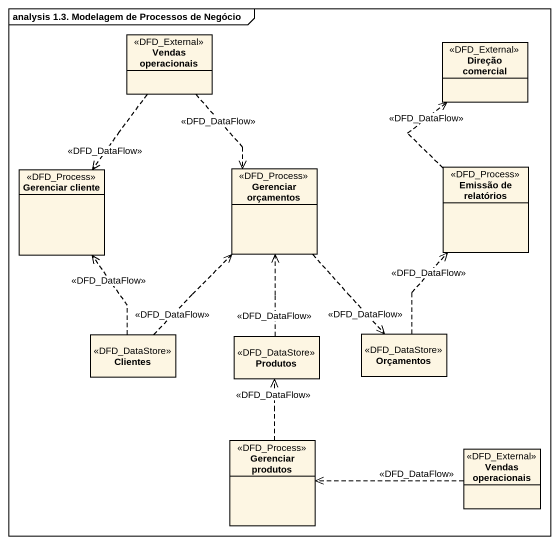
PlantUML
@startuml
mainframe analysis 1.3. Modelagem de Processos de Negócio
hide circle
hide empty members
class "Vendas operacionais" as Vendas_operacionais <<DFD_External>>
class "Direção comercial" as Direção_comercial <<DFD_External>>
class "Gerenciar cliente" as Gerenciar_cliente <<DFD_Process>>
class "Gerenciar orçamentos" as Gerenciar_orçamentos <<DFD_Process>>
class "Emissão de relatórios" as Emissão_de_relatórios <<DFD_Process>>
class Clientes <<DFD_DataStore>>
class Produtos <<DFD_DataStore>>
class Orçamentos <<DFD_DataStore>>
class "Gerenciar produtos" as Gerenciar_produtos <<DFD_Process>>
class "Vendas operacionais" as Vendas_operacionais_2 <<DFD_External>>
Vendas_operacionais ..> Gerenciar_cliente : <<DFD_DataFlow>>
Vendas_operacionais ..> Gerenciar_orçamentos : <<DFD_DataFlow>>
Gerenciar_orçamentos ..> Orçamentos : <<DFD_DataFlow>>
Emissão_de_relatórios .up.> Direção_comercial : <<DFD_DataFlow>>
Clientes .up.> Gerenciar_cliente : <<DFD_DataFlow>>
Clientes .up.> Gerenciar_orçamentos : <<DFD_DataFlow>>
Produtos .up.> Gerenciar_orçamentos : <<DFD_DataFlow>>
Orçamentos .up.> Emissão_de_relatórios : <<DFD_DataFlow>>
Gerenciar_produtos .up.> Produtos : <<DFD_DataFlow>>
Vendas_operacionais_2 .left.> Gerenciar_produtos : <<DFD_DataFlow>>
@enduml
